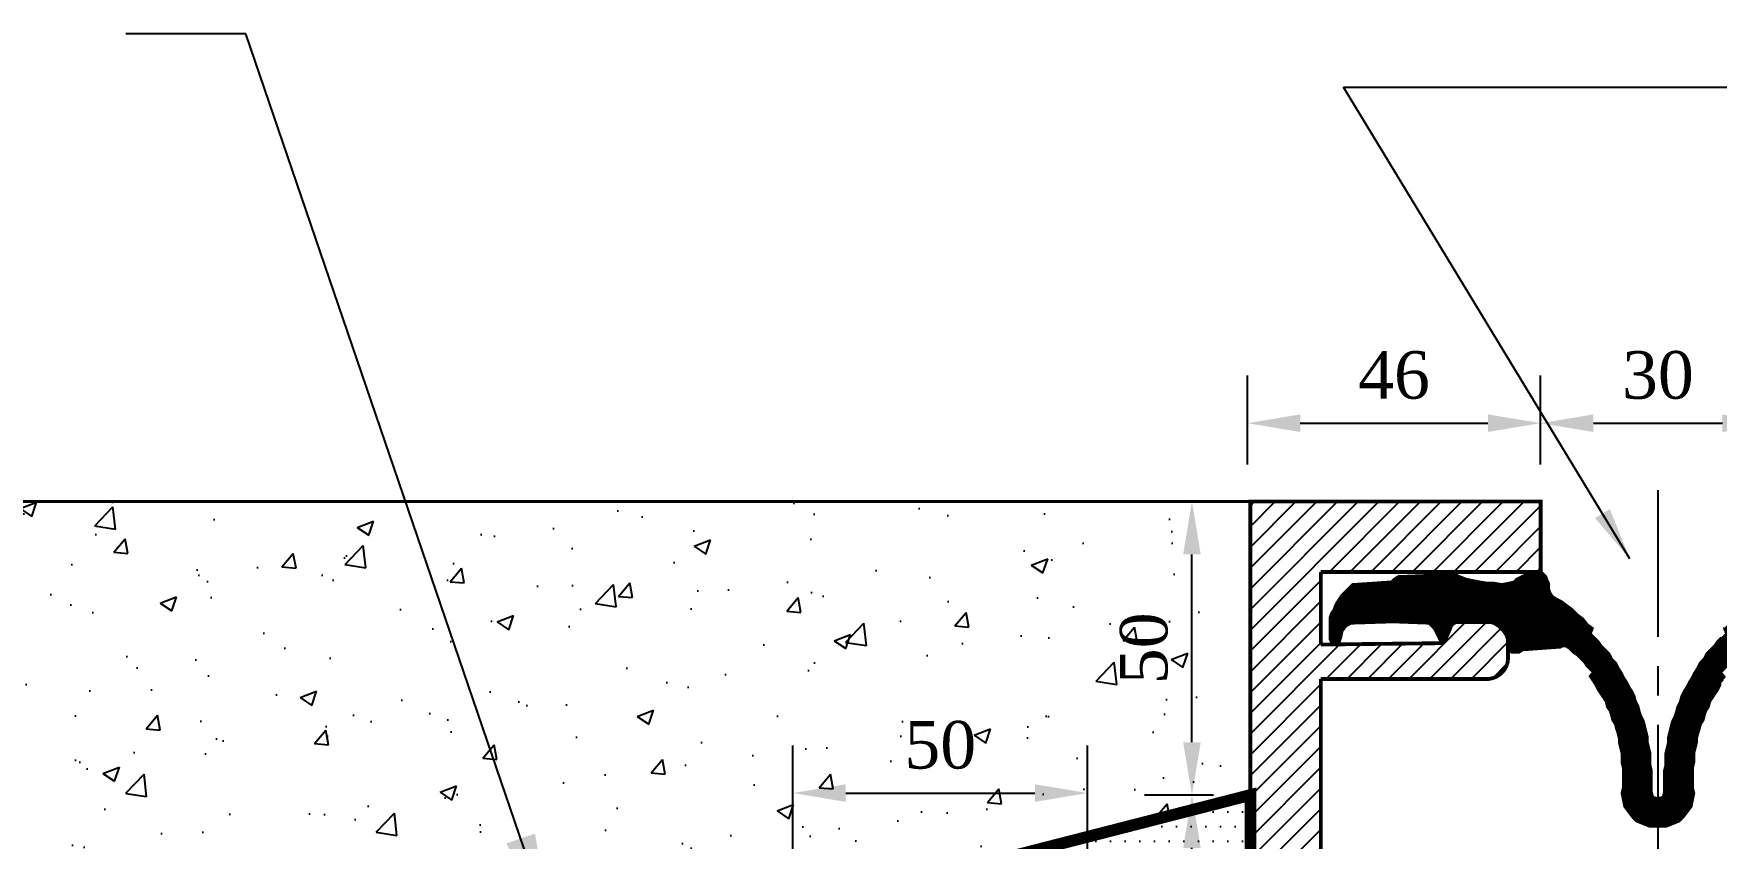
# Model space of a CAD drawing. Extents: x 25837 to 33401, y -1784 to 3293.
# Drawn here: x 28153.4 to 28440.3, y 1808.9 to 1946 of the extents above; entities that cross this region are included whole.
import ezdxf

# ---------------------------------------------------------------- set-up
doc = ezdxf.new("R2010")
doc.units = 0
doc.header["$LTSCALE"] = 200
doc.header["$MEASUREMENT"] = 0
doc.linetypes.add('CENTER', pattern=[2, 1.25, -0.25, 0.25, -0.25])
doc.layers.get('Defpoints').update_dxf_attribs({"linetype": 'CONTINUOUS'})
doc.layers.add('hatch', color=250, linetype='CONTINUOUS')
doc.layers.add('Line', color=6, linetype='CONTINUOUS', lineweight=25)
doc.styles.add('dimen_text', font='simplex.shx')
doc.styles.get("Standard").update_dxf_attribs({"font": 'times.ttf'})
doc.dimstyles.new('dim_5', dxfattribs={"dimscale": 45, "dimtxt": 0.18, "dimasz": 0.2, "dimexe": 0.18, "dimexo": 0.14, "dimgap": 0.09, "dimtad": 1, "dimdec": 0, "dimzin": 0, "dimdsep": 46, "dimtxsty": 'dimen_text', "dimcen": 0.09, "dimclrd": 256, "dimclre": 256, "dimclrt": 7, "dimadec": 0, "dimazin": 0, "dimtfac": 1, "dimtdec": 0, "dimtofl": 0, "dimtmove": 0, "dimatfit": 3, "dimfxl": 1, "dimtolj": 1, "dimtzin": 0, "dimarcsym": 0})

# ---------------------------------------------------------------- blocks, each defined once
blk = doc.blocks.new('*D1')
at = {"layer": 'Defpoints', "color": 0, "transparency": 16777216}
for p in [(28410.35325795442, 1879.622270220348), (28360.35325795442, 1866.265543553147), (28410.35325795442, 1866.265543553147)]:
    blk.add_point(p, dxfattribs=at)
at = {"layer": 'hatch', "lineweight": -2, "transparency": 16777216}
for p, q in [((28360.35325795442, 1872.565543553147), (28360.35325795442, 1887.722270220348)), ((28410.35325795442, 1872.565543553147), (28410.35325795442, 1887.722270220348)), ((28369.35325795442, 1879.622270220348), (28401.35325795442, 1879.622270220348))]:
    blk.add_line(p, q, dxfattribs=at)
at = {"layer": 'hatch', "transparency": 16777216}
for points in [[(28369.35325795442, 1881.122270220348), (28369.35325795442, 1878.122270220348), (28360.35325795442, 1879.622270220348)], [(28401.35325795442, 1881.122270220348), (28401.35325795442, 1878.122270220348), (28410.35325795442, 1879.622270220348)]]:
    blk.add_solid(points, dxfattribs=at)
at = {"layer": 'hatch', "color": 7, "transparency": 16777216, "insert": (28385.35325795442, 1887.792349528207), "char_height": 8.1, "attachment_point": 5}
blk.add_mtext('\\A1;46', dxfattribs=at)
blk = doc.blocks.new('*D3')
at = {"layer": 'Defpoints', "color": 0, "transparency": 16777216}
for p in [(28450.35325795442, 1879.612614554251), (28410.35325795442, 1866.265543553147), (28450.35325795442, 1866.265543553147)]:
    blk.add_point(p, dxfattribs=at)
at = {"layer": 'hatch', "lineweight": -2, "transparency": 16777216}
for p, q in [((28410.35325795442, 1872.565543553147), (28410.35325795442, 1887.712614554251)), ((28450.35325795442, 1872.565543553147), (28450.35325795442, 1887.712614554251)), ((28419.35325795442, 1879.612614554251), (28441.35325795442, 1879.612614554251))]:
    blk.add_line(p, q, dxfattribs=at)
at = {"layer": 'hatch', "transparency": 16777216}
for points in [[(28419.35325795442, 1881.112614554251), (28419.35325795442, 1878.112614554251), (28410.35325795442, 1879.612614554251)], [(28441.35325795442, 1881.112614554251), (28441.35325795442, 1878.112614554251), (28450.35325795442, 1879.612614554251)]]:
    blk.add_solid(points, dxfattribs=at)
at = {"layer": 'hatch', "color": 7, "transparency": 16777216, "insert": (28430.35325795442, 1887.78269386211), "char_height": 8.1, "attachment_point": 5}
blk.add_mtext('\\A1;30', dxfattribs=at)
blk = doc.blocks.new('*D52')
at = {"layer": 'Defpoints', "color": 0, "transparency": 16777216}
for p in [(28350.89192756842, 1866.265543553148), (28368.5462937778, 1866.265543553148), (28360.85325795444, 1816.265543553148)]:
    blk.add_point(p, dxfattribs=at)
at = {"layer": 'hatch', "lineweight": -2, "transparency": 16777216}
for p, q in [((28362.2462937778, 1866.265543553148), (28342.79192756842, 1866.265543553148)), ((28350.89192756842, 1825.265543553148), (28350.89192756842, 1857.265543553148)), ((28354.55325795445, 1816.265543553148), (28342.79192756842, 1816.265543553148))]:
    blk.add_line(p, q, dxfattribs=at)
at = {"layer": 'hatch', "transparency": 16777216}
for points in [[(28349.39192756842, 1857.265543553148), (28352.39192756842, 1857.265543553148), (28350.89192756842, 1866.265543553148)], [(28349.39192756842, 1825.265543553148), (28352.39192756842, 1825.265543553148), (28350.89192756842, 1816.265543553148)]]:
    blk.add_solid(points, dxfattribs=at)
at = {"layer": 'hatch', "color": 7, "transparency": 16777216, "insert": (28342.72184826055, 1841.265543553139), "char_height": 8.1, "attachment_point": 5, "rotation": 90}
blk.add_mtext('\\A1;50', dxfattribs=at)
blk = doc.blocks.new('*D56')
at = {"layer": 'Defpoints', "color": 0, "transparency": 16777216}
for p in [(28350.89192756842, 1816.265543553148), (28360.85325795444, 1816.265543553148), (28360.85325795444, 1766.265543553148)]:
    blk.add_point(p, dxfattribs=at)
at = {"layer": 'hatch', "lineweight": -2, "transparency": 16777216}
for p, q in [((28354.55325795445, 1816.265543553148), (28342.79192756842, 1816.265543553148)), ((28350.89192756842, 1775.265543553148), (28350.89192756842, 1807.265543553148)), ((28354.55325795445, 1766.265543553148), (28342.79192756842, 1766.265543553148))]:
    blk.add_line(p, q, dxfattribs=at)
at = {"layer": 'hatch', "transparency": 16777216}
for points in [[(28349.39192756842, 1807.265543553148), (28352.39192756842, 1807.265543553148), (28350.89192756842, 1816.265543553148)], [(28349.39192756842, 1775.265543553148), (28352.39192756842, 1775.265543553148), (28350.89192756842, 1766.265543553148)]]:
    blk.add_solid(points, dxfattribs=at)
at = {"layer": 'hatch', "color": 7, "transparency": 16777216, "insert": (28342.72184826055, 1791.265543553139), "char_height": 8.1, "attachment_point": 5, "rotation": 90}
blk.add_mtext('\\A1;50', dxfattribs=at)
blk = doc.blocks.new('*D86')
at = {"layer": 'Defpoints', "color": 0, "transparency": 16777216}
for p in [(28333.09692075873, 1816.59743117843), (28282.85325795443, 1796.265543553147), (28333.09692075873, 1794.472948256001)]:
    blk.add_point(p, dxfattribs=at)
at = {"layer": 'hatch', "lineweight": -2, "transparency": 16777216}
for p, q in [((28282.85325795443, 1802.565543553147), (28282.85325795443, 1824.69743117843)), ((28333.09692075873, 1800.772948256001), (28333.09692075873, 1824.69743117843)), ((28291.85325795443, 1816.59743117843), (28324.09692075873, 1816.59743117843))]:
    blk.add_line(p, q, dxfattribs=at)
at = {"layer": 'hatch', "transparency": 16777216}
for points in [[(28291.85325795443, 1818.09743117843), (28291.85325795443, 1815.09743117843), (28282.85325795443, 1816.59743117843)], [(28324.09692075873, 1818.09743117843), (28324.09692075873, 1815.09743117843), (28333.09692075873, 1816.59743117843)]]:
    blk.add_solid(points, dxfattribs=at)
at = {"layer": 'hatch', "color": 7, "transparency": 16777216, "insert": (28307.97508935658, 1824.767510486289), "char_height": 8.1, "attachment_point": 5}
blk.add_mtext('\\A1;50', dxfattribs=at)

msp = doc.modelspace()

# ---------------------------------------------------------------- hatches: boundary and pattern name
at = {"layer": 'hatch'}
h = msp.add_hatch(dxfattribs=at)
h.set_pattern_fill('ANSI31', color=256, scale=20)
h.set_pattern_definition([(45, (0, 0), (-1.767766952966369, 1.767766952966369), [])])
h.paths.add_polyline_path([(28360.85325795443, 1866.265543553147), (28410.35325795443, 1866.265543553147), (28410.35325795443, 1854.378689978145), (28409.65064285443, 1854.378689978145), (28409.19805715443, 1854.378689978145), (28408.51917860442, 1854.378689978145), (28393.94881227126, 1854.332467005866), (28393.81014335443, 1854.378689978145), (28393.47070407943, 1854.265543553147), (28372.85325795443, 1854.265543553147), (28372.85325795443, 1841.90717795421), (28393.4788187466, 1842.136108534368), (28393.46746460442, 1842.158876078145, 0.1284682797146467), (28394.00273732111, 1842.426512436496), (28393.93342918935, 1842.391858370614), (28394.0137024989, 1842.572473317108), (28394.14634315442, 1842.837754628146), (28394.62226416202, 1843.941737059125), (28394.82433188141, 1844.396389427745), (28395.05062473141, 1845.075267977745), (28395.50321043141, 1845.527853677738), (28395.95579613141, 1845.754146527745), (28401.83941023141, 1845.754146527745), (28402.5182887814, 1845.527853677738), (28403.19716733141, 1845.075267977745), (28403.64975303141, 1844.622682277741), (28404.1023387314, 1844.170096577738), (28404.5549244314, 1843.491218027738), (28404.7812172814, 1842.812339477738), (28404.7812172814, 1841.907168077741), (28404.7812172814, 1841.680875227745), (28404.7812172814, 1839.191653877742, -0.3757351161061495), (28401.05041962439, 1836.023553977738), (28372.85325795443, 1836.023553977738), (28372.85325795443, 1766.265543553147), (28360.85325795443, 1766.265543553147), (28360.85325795443, 1801.265543553147), (28360.85325795443, 1854.265543553147)])
at = {"layer": 'Line'}
h = msp.add_hatch(dxfattribs=at)
h.set_pattern_fill('AR-CONC', color=256, scale=4)
h.set_pattern_definition([(49.99999999999999, (0, 0), (28.69040730403014, -2.510085399303804), [3, -33]), (355, (0, 0), (-5.55005334452, 30.08768534800047), [2.4, -26.4]), (100.45144446, (2.39086724, -0.20917376), (23.14035386908448, 27.57759963874518), [2.549607679999999, -28.04568447999999]), (46.18420000000002, (0, 8), (42.68965322686289, -6.620771231723062), [4.499999999999999, -49.49999999999999]), (96.63563549, (3.5574698, 7.44826772), (37.38647782696913, 38.96474403098202), [3.82441368, -42.06855039999999]), (351.1841639899999, (0, 8), (37.38647780219092, 38.96474401079961), [3.6, -39.60000004]), (21, (4, 6), (23.87628208473847, -16.10475562661355), [3, -33]), (326.0000000000001, (4, 6), (9.732613276863269, 29.00600180187412), [2.4, -26.4]), (71.45144474, (5.98969016, 4.65793704), (33.60889506919884, 12.90124611225415), [2.5496076, -28.04568448]), (37.50000000000001, (0, 0), (0.4863942126916267, 13.31575415325246), [0, -26.08, 0, -26.8, 0, -26.5]), (7.499999999999999, (0, 0), (10.52278149768594, 15.77646847529441), [0, -15.28, 0, -25.48, 0, -10.1]), (327.5, (-8.92, 0), (21.35289744689636, -0.9021948693751902), [0, -10, 0, -31.2, 0, -41.4]), (317.5, (-12.92, 0), (23.32744677369545, 4.004199293292709), [0, -13, 0, -20.72, 0, -29.4])])
edge = h.paths.add_edge_path()
edge.add_line((28234.56454403749, 1794.472948256002), (28280.85325795443, 1794.472948256002))
edge.add_line((28280.85325795443, 1794.472948256002), (28280.85325795443, 1796.265543553147))
edge.add_line((28280.85325795443, 1796.265543553147), (28360.85325795443, 1816.265543553147))
edge.add_line((28360.85325795443, 1816.265543553147), (28360.85325795443, 1854.265543553147))
edge.add_line((28360.85325795443, 1854.265543553147), (28360.85325795443, 1866.265543553147))
edge.add_line((28360.85325795443, 1866.265543553147), (27935.35325795443, 1866.265543553147))
edge.add_line((27935.35325795443, 1866.265543553147), (27935.35325795443, 1759.483274663149))
edge.add_line((27935.35325795443, 1759.483274663149), (28134.83271314047, 1759.454952547929))
edge.add_arc((28136.53725387119, 1795.363787798107), 35.94926853396517, 267.2822918175434, 299.3376865413324)
edge.add_line((28154.15081199889, 1764.025113955561), (28200.05228601228, 1786.482778050358))
edge.add_arc((28234.56454403748, 1715.942782964473), 78.53016529152795, 89.99999999999739, 116.0705623958082, ccw=False)
edge = h.paths.add_edge_path()
edge.add_line((28217.09692075873, 1688.472948256001), (28217.09692075873, 1764.472948256001))
edge.add_arc((28247.09692075873, 1764.472948256003), 30, 155.9926953582509, 180.0000000000026, ccw=False)
edge.add_arc((28234.56454403749, 1715.94278296447), 62.53016529153164, 103.7593324939784, 116.0705623958095)
edge.add_line((28207.08392953873, 1772.110722201701), (28161.55468489616, 1749.835174310268))
edge.add_arc((28136.53725387119, 1795.363787798107), 51.94926853396525, 267.2822918175465, 298.7882705782783, ccw=False)
edge.add_line((28134.07407039741, 1743.472948255963), (27935.35325795443, 1743.488997504063))
edge.add_line((27935.35325795443, 1743.488997504063), (27935.35325795443, 1658.472948256002))
edge.add_line((27935.35325795443, 1658.472948256002), (28247.09692075873, 1658.472948256001))
edge.add_arc((28247.09692075873, 1688.472948256001), 30, 180, 270, ccw=False)
h.paths.add_polyline_path([(27976.13147329915, 1702.674047525662), (27976.13147329915, 1721.22355821533), (28065.34527671066, 1721.22355821533), (28065.34527671066, 1702.674047525662)], flags=16)
h.paths.add_polyline_path([(28065.34975845793, 1600.550111411697), (27976.13595504642, 1600.550111411697), (27976.13595504642, 1619.099622101366), (28065.34975845793, 1619.099622101366)])
edge = h.paths.add_edge_path()
edge.add_line((28317.09692075873, 1716.265543553147), (28315.85325795443, 1716.265543553147))
edge.add_line((28315.85325795443, 1716.265543553147), (28280.85325795443, 1756.265543553147))
edge.add_line((28280.85325795443, 1756.265543553147), (28280.85325795443, 1778.472948256001))
edge.add_line((28280.85325795443, 1778.472948256001), (28247.09692075873, 1778.472948256001))
edge.add_arc((28247.09692075873, 1764.472948256001), 14, 90, 180)
edge.add_line((28233.09692075873, 1764.472948256001), (28233.09692075873, 1688.472948256001))
edge.add_arc((28247.09692075873, 1688.472948256001), 14, 180, 270)
edge.add_line((28247.09692075873, 1674.472948256001), (28303.09692075873, 1674.472948256001))
edge.add_arc((28303.09692075873, 1688.472948256001), 14, 270, 360)
edge.add_line((28317.09692075873, 1688.472948256001), (28317.09692075873, 1716.265543553147))
h.paths.add_polyline_path([(27978.22991344348, 1704.398703258661), (28060.27418356627, 1704.398703258661), (28060.27418356627, 1721.090449506956), (27978.22991344348, 1721.090449506956)], flags=0)
h.paths.add_polyline_path([(27977.67082083877, 1602.274767144697), (28063.48882902431, 1602.274767144697), (28063.48882902431, 1618.966513392992), (27977.67082083877, 1618.966513392992)], flags=16)
h.paths.add_polyline_path([(28398.803536328, 1742.097857724999), (28414.42496489943, 1742.097857724999), (28414.42496489943, 1754.247857724999), (28398.803536328, 1754.247857724999)])
edge = h.paths.add_edge_path()
edge.add_line((28410.34708764503, 1604.2655421934), (28410.35325795442, 1716.265543553147))
edge.add_line((28410.35325795442, 1716.265543553147), (28372.85325795443, 1766.265543553147))
edge.add_line((28372.85325795443, 1766.265543553147), (28360.85325795443, 1716.265543553147))
edge.add_line((28360.85325795443, 1716.265543553147), (28333.09692075873, 1716.265543553147))
edge.add_line((28333.09692075873, 1716.265543553147), (28333.09692075873, 1688.472948256001))
edge.add_line((28333.09692075873, 1688.472948256001), (28333.09692075872, 1664.472948256002))
edge.add_arc((28311.09692075872, 1664.472948256002), 22, 270, 359.9999999999994, ccw=False)
edge.add_line((28311.09692075872, 1642.472948256002), (27935.35325795443, 1642.472948256002))
edge.add_line((27935.35325795443, 1642.472948256002), (27935.34708764504, 1604.160867296891))
edge.add_line((27935.34708764504, 1604.160867296891), (28410.34708764503, 1604.2655421934))
h = msp.add_hatch(dxfattribs=at)
h.set_pattern_fill('ANSI31', color=256)
h.set_pattern_definition([(45, (0, 0), (-0.08838834764831843, 0.08838834764831845), [])])
h.paths.add_polyline_path([(28413.04503560442, 1849.626540128146), (28412.36615705442, 1850.079125828149), (28411.91357135443, 1850.758004378149), (28411.68727850443, 1851.436882928149), (28411.68727850443, 1852.342054328145), (28411.46098565443, 1852.794640028149), (28411.23469280443, 1853.473518578149), (28410.78210710442, 1853.926104278152), (28410.44266782942, 1854.265543553147), (28408.40603217942, 1854.265543553147), (28408.06659290442, 1853.926104278152), (28407.16142150444, 1853.473518578149), (28406.25625010442, 1853.020932878145), (28405.87556011272, 1852.568347178152), (28404.89849300441, 1852.342054328145), (28403.76702875443, 1852.115761478149), (28402.40927165442, 1852.342054328145), (28401.27780740442, 1852.342054328145), (28399.92005030443, 1852.568347178152), (28398.78858605443, 1852.794640028149), (28397.65712180443, 1853.020932878145), (28396.52565755442, 1853.473518578149), (28395.39419330442, 1853.926104278152), (28394.48902190442, 1854.152397128149), (28394.14958262942, 1854.265543553147), (28393.47070407943, 1854.265543553147), (28393.13126480443, 1854.152397128149), (28392.45238625442, 1853.926104278152), (28391.77350770442, 1853.699811428145), (28386.09462915443, 1853.473518578149), (28385.41575060442, 1853.020932878145), (28384.96316490443, 1852.568347178152), (28378.28428635442, 1852.115761478149), (28377.83170065442, 1851.663175778145), (28377.37911495442, 1851.210590078152), (28376.92652925442, 1850.758004378149), (28376.47394355443, 1850.305418678146), (28376.02135785443, 1849.626540128146), (28375.56877215442, 1848.947661578145), (28375.34247930442, 1848.495075878152), (28375.11618645442, 1847.816197328152), (28374.66360075442, 1847.137318778152), (28374.43730790443, 1846.458440228152), (28374.43730790443, 1845.779561678152), (28374.43730790443, 1842.837754628146), (28374.66360075442, 1842.385168928152), (28375.34247930442, 1842.158876078146), (28376.02135785443, 1842.385168928152), (28376.24765070442, 1843.064047478152), (28376.47394355443, 1844.195511728145), (28377.15282210443, 1845.100683128152), (28378.05799350443, 1845.553268828146), (28385.18945775443, 1845.779561678152), (28391.32092200442, 1845.553268828146), (28392.22609340443, 1844.648097428149), (28393.46746460442, 1842.158876078146), (28393.92005030443, 1842.385168928152), (28394.0137024989, 1842.572473317108), (28394.62226416206, 1843.941737059215), (28394.93747830641, 1844.735828702745), (28395.05062473141, 1845.075267977745), (28395.50321043141, 1845.527853677738), (28395.95579613141, 1845.754146527745), (28401.83941023141, 1845.754146527745), (28402.5182887814, 1845.527853677738), (28403.13229694904, 1845.118514899324), (28403.19716733141, 1845.075267977745), (28404.1023387314, 1844.170096577738), (28404.5549244314, 1843.491218027738), (28404.7812172814, 1842.812339477738), (28404.78210710442, 1841.706290378152), (28405.00839995442, 1841.027411828152), (28405.46098565443, 1840.574826128149), (28405.91357135443, 1840.574826128149), (28406.59244990443, 1840.574826128149), (28407.27132845443, 1841.027411828152), (28407.49762130442, 1841.027411828152), (28413.72391415443, 1841.479997528146), (28414.17649985442, 1841.706290378152), (28414.62908555442, 1841.706290378152), (28415.30796410442, 1841.253704678149), (28415.98684265443, 1840.574826128149), (28416.66572120443, 1840.122240428146), (28417.11830690442, 1839.669654728152), (28417.79718545442, 1838.990776178152), (28418.24977115442, 1838.311897628152), (28418.92864970443, 1837.633019078152), (28419.38123540442, 1837.180433378149), (28418.81232260442, 1836.501554828149), (28419.26490830443, 1835.822676278149), (28419.71749400443, 1835.143797728149), (28420.17007970443, 1834.238626328153), (28420.62266540443, 1833.559747778153), (28421.07525110444, 1832.880869228153), (28421.52783680443, 1832.201990678152), (28421.75412965443, 1831.296819278145), (28422.20671535443, 1830.617940728145), (28422.43300820443, 1829.939062178145), (28422.65930105443, 1829.033890778149), (28423.11188675444, 1828.355012228149), (28423.33817960443, 1827.449840828152), (28423.56447245443, 1826.770962278152), (28423.79076530443, 1825.865790878146), (28423.79076530443, 1825.186912328146), (28424.01705815443, 1824.281740928149), (28424.24335100442, 1823.376569528152), (28424.24335100442, 1822.697690978152), (28424.24335100442, 1821.792519578146), (28424.46964385443, 1820.887348178149), (28424.46964385443, 1820.208469628149), (28424.46964385443, 1819.303298228152), (28424.46964385443, 1818.398126828146), (28424.46964385443, 1817.492955428149), (28424.24335100442, 1816.587784028153), (28424.46964385443, 1815.456319778149), (28424.69593670443, 1814.324855528146), (28425.37481525443, 1813.419684128149), (28426.05369380442, 1812.514512728152), (28426.73257235443, 1811.835634178153), (28427.86403660443, 1811.383048478149), (28428.99550085442, 1810.930462778146), (28430.12696510443, 1810.930462778146), (28430.35325795443, 1810.930462778146), (28430.35325795443, 1815.682612628146), (28430.12696510443, 1815.682612628146), (28429.44808655443, 1815.908905478153), (28429.22179370443, 1816.814076878149), (28429.22179370443, 1817.719248278146), (28429.22179370443, 1818.624419678152), (28429.22179370443, 1819.529591078149), (28429.22179370443, 1820.434762478146), (28428.99550085442, 1821.339933878152), (28428.99550085442, 1822.471398128146), (28428.99550085442, 1823.376569528152), (28428.76920800443, 1824.281740928149), (28428.54291515443, 1825.186912328146), (28428.54291515443, 1826.092083728152), (28428.31662230443, 1826.997255128149), (28428.09032945443, 1827.902426528145), (28427.86403660443, 1828.807597928152), (28427.41145090443, 1829.712769328149), (28427.18515805443, 1830.391647878149), (28426.95886520442, 1831.296819278145), (28426.50627950443, 1832.201990678152), (28426.27998665443, 1833.107162078149), (28425.82740095444, 1834.012333478146), (28425.37481525443, 1834.691212028146), (28424.92222955442, 1835.596383428152), (28424.46964385443, 1836.275261978153), (28424.01705815443, 1837.180433378149), (28423.56447245443, 1837.859311928149), (28423.11188675444, 1838.764483328146), (28422.43300820443, 1839.443361878146), (28421.98042250442, 1840.348533278152), (28421.30154395443, 1841.027411828152), (28420.62266540443, 1841.706290378152), (28420.17007970443, 1842.385168928152), (28419.49120115443, 1843.064047478152), (28418.81232260442, 1843.742926028152), (28419.15494255442, 1844.648097428149), (28418.24977115442, 1845.326975978149), (28417.57089260442, 1846.232147378146), (28416.66572120443, 1846.911025928146), (28415.76054980441, 1847.816197328152), (28414.85537840443, 1848.495075878152), (28413.95020700443, 1849.173954428152)])
h.paths.add_polyline_path([(28485.36403660443, 1848.495075878152), (28485.13774375443, 1848.947661578145), (28484.68515805442, 1849.626540128146), (28484.23257235442, 1850.305418678146), (28483.77998665443, 1850.758004378149), (28477.32740095443, 1851.210590078152), (28476.87481525443, 1851.663175778145), (28476.42222955444, 1852.115761478149), (28475.74335100442, 1852.568347178152), (28475.29076530443, 1853.020932878145), (28474.61188675442, 1853.473518578149), (28468.93300820443, 1853.699811428145), (28468.25412965443, 1853.926104278152), (28467.57525110442, 1854.152397128149), (28467.23581182943, 1854.265543553147), (28466.55693327943, 1854.265543553147), (28466.21749400443, 1854.152397128149), (28465.31232260443, 1853.926104278152), (28464.18085835443, 1853.473518578149), (28463.04939410443, 1853.020932878145), (28461.91792985443, 1852.794640028149), (28460.78646560443, 1852.568347178152), (28459.42870850443, 1852.342054328145), (28458.29724425443, 1852.342054328145), (28456.93948715442, 1852.115761478149), (28455.80802290444, 1852.342054328145), (28454.83095579614, 1852.568347178152), (28454.45026580443, 1853.020932878145), (28453.54509440442, 1853.473518578149), (28452.63992300444, 1853.926104278152), (28452.30048372943, 1854.265543553147), (28450.26384807943, 1854.265543553147), (28449.92440880443, 1853.926104278152), (28449.47182310442, 1853.473518578149), (28449.24553025443, 1852.794640028149), (28449.01923740443, 1852.342054328145), (28449.01923740443, 1851.436882928149), (28448.79294455442, 1850.758004378149), (28448.34035885443, 1850.079125828149), (28447.66148030443, 1849.626540128146), (28446.75630890442, 1849.173954428152), (28445.85113750442, 1848.495075878152), (28444.94596610444, 1847.816197328152), (28444.04079470442, 1846.911025928146), (28443.13562330443, 1846.232147378146), (28442.45674475443, 1845.326975978149), (28441.55157335443, 1844.648097428149), (28441.89419330443, 1843.742926028152), (28441.21531475442, 1843.064047478152), (28440.53643620442, 1842.385168928152), (28440.08385050442, 1841.706290378152), (28439.40497195443, 1841.027411828152), (28438.72609340443, 1840.348533278152), (28438.27350770442, 1839.443361878146), (28437.59462915442, 1838.764483328146), (28437.14204345442, 1837.859311928149), (28436.68945775443, 1837.180433378149), (28436.23687205442, 1836.275261978153), (28435.78428635443, 1835.596383428152), (28435.33170065442, 1834.691212028146), (28434.87911495442, 1834.012333478146), (28434.42652925442, 1833.107162078149), (28434.20023640442, 1832.201990678152), (28433.74765070443, 1831.296819278145), (28433.52135785442, 1830.391647878149), (28433.29506500442, 1829.712769328149), (28432.84247930442, 1828.807597928152), (28432.61618645443, 1827.902426528145), (28432.38989360442, 1826.997255128149), (28432.16360075442, 1826.092083728152), (28432.16360075442, 1825.186912328146), (28431.93730790442, 1824.281740928149), (28431.71101505443, 1823.376569528152), (28431.71101505443, 1822.471398128146), (28431.71101505443, 1821.339933878152), (28431.48472220442, 1820.434762478146), (28431.48472220442, 1819.529591078149), (28431.48472220442, 1818.624419678152), (28431.48472220442, 1817.719248278146), (28431.48472220442, 1816.814076878149), (28431.25842935442, 1815.908905478153), (28430.57955080442, 1815.682612628146), (28430.35325795443, 1815.682612628146), (28430.35325795443, 1810.930462778146), (28430.57955080442, 1810.930462778146), (28431.71101505443, 1810.930462778146), (28432.84247930442, 1811.383048478149), (28433.97394355442, 1811.835634178153), (28434.65282210443, 1812.514512728152), (28435.33170065442, 1813.419684128149), (28436.01057920442, 1814.324855528146), (28436.23687205442, 1815.456319778149), (28436.46316490443, 1816.587784028153), (28436.23687205442, 1817.492955428149), (28436.23687205442, 1818.398126828146), (28436.23687205442, 1819.303298228152), (28436.23687205442, 1820.208469628149), (28436.23687205442, 1820.887348178149), (28436.46316490443, 1821.792519578146), (28436.46316490443, 1822.697690978152), (28436.46316490443, 1823.376569528152), (28436.68945775443, 1824.281740928149), (28436.91575060442, 1825.186912328146), (28436.91575060442, 1825.865790878146), (28437.14204345442, 1826.770962278152), (28437.36833630442, 1827.449840828152), (28437.59462915442, 1828.355012228149), (28438.04721485442, 1829.033890778149), (28438.27350770442, 1829.939062178145), (28438.49980055443, 1830.617940728145), (28438.95238625442, 1831.296819278145), (28439.17867910442, 1832.201990678152), (28439.63126480441, 1832.880869228153), (28440.08385050442, 1833.559747778153), (28440.53643620442, 1834.238626328153), (28440.98902190442, 1835.143797728149), (28441.44160760443, 1835.822676278149), (28441.89419330443, 1836.501554828149), (28441.32528050443, 1837.180433378149), (28441.77786620442, 1837.633019078152), (28442.45674475443, 1838.311897628152), (28442.90933045444, 1838.990776178152), (28443.58820900443, 1839.669654728152), (28444.04079470442, 1840.122240428146), (28444.71967325443, 1840.574826128149), (28445.39855180443, 1841.253704678149), (28446.07743035443, 1841.706290378152), (28446.53001605444, 1841.706290378152), (28446.98260175443, 1841.479997528146), (28447.20889460443, 1841.027411828152), (28447.43518745442, 1841.027411828152), (28454.11406600443, 1840.574826128149), (28454.79294455442, 1840.574826128149), (28455.24553025443, 1840.574826128149), (28455.69811595443, 1841.027411828152), (28455.92440880443, 1841.706290378152), (28455.92529862745, 1842.812339477738), (28456.15159147745, 1843.491218027738), (28456.60417717745, 1844.170096577738), (28457.50934857744, 1845.075267977744), (28458.18822712745, 1845.527853677738), (28458.86710567744, 1845.754146527745), (28464.75071977744, 1845.754146527745), (28465.20330547745, 1845.527853677738), (28465.65589117744, 1845.075267977745), (28465.76903760244, 1844.735828702745), (28466.08425174679, 1843.941737059215), (28466.69281340995, 1842.572473317108), (28466.78646560443, 1842.385168928152), (28467.23905130443, 1842.158876078146), (28468.48042250442, 1844.648097428149), (28469.38559390443, 1845.553268828146), (28475.51705815442, 1845.779561678152), (28476.64852240443, 1845.553268828146), (28477.55369380442, 1845.100683128152), (28484.23257235442, 1844.195511728145), (28484.45886520443, 1843.064047478152), (28484.68515805442, 1842.385168928152), (28485.36403660443, 1842.158876078146), (28486.04291515443, 1842.385168928152), (28486.26920800442, 1842.837754628146), (28486.26920800442, 1845.779561678152), (28486.26920800442, 1846.458440228152), (28486.04291515443, 1847.137318778152), (28485.59032945443, 1847.816197328152)])
h = msp.add_hatch(dxfattribs=at)
h.set_pattern_fill('DOTS', color=8, scale=40)
h.set_pattern_definition([(0, (346.9932806056167, 368.4102253893348), (1.25, 2.5), [0, -2.5])])
h.paths.add_polyline_path([(28360.85325795443, 1816.265543553147), (28283.85325795443, 1795.265543553147), (28283.85325795443, 1755.265543553147), (28315.85325795443, 1716.265543553147), (28360.85325795443, 1716.265543553147)])

# ---------------------------------------------------------------- linework, layer by layer
at = {"layer": 'hatch', "color": 2, "linetype": 'CENTER', "ltscale": 0.1}
msp.add_line((28430.35325795443, 1868.208875616423), (28430.35325795442, 1596.506457921685), dxfattribs=at)
at = {"layer": 'hatch', "color": 1}
msp.add_line((28372.85325795443, 1854.265543553147), (28372.85325795443, 1841.907181163374), dxfattribs=at)
at = {"layer": 'hatch', "color": 12, "const_width": 0.5}
msp.add_lwpolyline([(27898.03718925231, 1866.265543553147), (28362.85325795442, 1866.265543553147)], dxfattribs=at)
at = {"layer": 'hatch', "color": 1, "const_width": 0.65}
for points in [[(28372.85325795443, 1854.265543553147), (28410.35325795443, 1854.265543553147), (28410.35325795443, 1866.265543553147), (28360.85325795443, 1866.265543553147), (28360.85325795443, 1854.265543553147), (28360.85325795443, 1854.265543553147)], [(28360.85325795443, 1766.265543553147), (28360.85325795443, 1854.265543553147)], [(28372.85325795443, 1854.265543553147), (28372.85325795443, 1841.907181163374)], [(28372.85325795443, 1836.023553977738), (28372.85325795443, 1766.265543553147)]]:
    msp.add_lwpolyline(points, dxfattribs=at)
at = {"layer": 'hatch', "color": 5, "const_width": 0.5}
for points in [[(28430.35325795443, 1815.682612628146), (28430.12696510443, 1815.682612628146), (28429.44808655443, 1815.908905478153), (28429.22179370443, 1816.814076878149), (28429.22179370443, 1817.719248278146), (28429.22179370443, 1818.624419678152), (28429.22179370443, 1819.529591078149), (28429.22179370443, 1820.434762478146), (28428.99550085442, 1821.339933878152), (28428.99550085442, 1822.471398128146), (28428.99550085442, 1823.376569528152), (28428.76920800443, 1824.281740928149), (28428.54291515443, 1825.186912328146), (28428.54291515443, 1826.092083728152), (28428.31662230443, 1826.997255128149), (28428.09032945443, 1827.902426528145), (28427.86403660443, 1828.807597928152), (28427.41145090443, 1829.712769328149), (28427.18515805443, 1830.391647878149), (28426.95886520442, 1831.296819278145), (28426.50627950443, 1832.201990678152), (28426.27998665443, 1833.107162078149), (28425.82740095444, 1834.012333478146), (28425.37481525443, 1834.691212028146), (28424.92222955442, 1835.596383428152), (28424.46964385443, 1836.275261978153), (28424.01705815443, 1837.180433378149), (28423.56447245443, 1837.859311928149), (28423.11188675444, 1838.764483328146), (28422.43300820443, 1839.443361878146), (28421.98042250442, 1840.348533278152), (28421.30154395443, 1841.027411828152), (28420.62266540443, 1841.706290378152), (28420.17007970443, 1842.385168928152), (28419.49120115443, 1843.064047478152), (28418.81232260442, 1843.742926028152), (28419.15494255442, 1844.648097428149), (28418.24977115442, 1845.326975978149), (28417.57089260442, 1846.232147378146), (28416.66572120443, 1846.911025928146), (28415.76054980441, 1847.816197328152), (28414.85537840443, 1848.495075878152), (28413.95020700443, 1849.173954428152), (28413.04503560442, 1849.626540128146), (28412.36615705442, 1850.079125828149), (28411.91357135443, 1850.758004378149), (28411.68727850443, 1851.436882928149), (28411.68727850443, 1852.342054328145), (28411.46098565443, 1852.794640028149), (28411.23469280443, 1853.473518578149), (28410.78210710442, 1853.926104278152), (28410.32952140442, 1854.378689978145), (28409.65064285443, 1854.378689978145), (28409.19805715443, 1854.378689978145), (28408.51917860442, 1854.378689978145), (28408.06659290442, 1853.926104278152), (28407.16142150444, 1853.473518578149), (28406.25625010442, 1853.020932878145), (28405.87556011272, 1852.568347178152), (28404.89849300441, 1852.342054328145), (28403.76702875443, 1852.115761478149), (28402.40927165442, 1852.342054328145), (28401.27780740442, 1852.342054328145), (28399.92005030443, 1852.568347178152), (28398.78858605443, 1852.794640028149), (28397.65712180443, 1853.020932878145), (28396.52565755442, 1853.473518578149), (28395.39419330442, 1853.926104278152), (28394.48902190442, 1854.152397128149), (28393.81014335443, 1854.378689978145), (28393.13126480443, 1854.152397128149), (28392.45238625442, 1853.926104278152), (28391.77350770442, 1853.699811428145), (28386.09462915443, 1853.473518578149), (28385.41575060442, 1853.020932878145), (28384.96316490443, 1852.568347178152), (28378.28428635442, 1852.115761478149), (28377.83170065442, 1851.663175778145), (28377.37911495442, 1851.210590078152), (28376.92652925442, 1850.758004378149), (28376.47394355443, 1850.305418678146), (28376.02135785443, 1849.626540128146), (28375.56877215442, 1848.947661578145), (28375.34247930442, 1848.495075878152), (28375.11618645442, 1847.816197328152), (28374.66360075442, 1847.137318778152), (28374.43730790443, 1846.458440228152), (28374.43730790443, 1845.779561678152), (28374.43730790443, 1842.837754628146), (28374.66360075442, 1842.385168928152), (28375.34247930442, 1842.158876078146), (28376.02135785443, 1842.385168928152), (28376.24765070442, 1843.064047478152), (28376.47394355443, 1844.195511728145), (28377.15282210443, 1845.100683128152), (28378.05799350443, 1845.553268828146), (28385.18945775443, 1845.779561678152), (28391.32092200442, 1845.553268828146), (28392.22609340443, 1844.648097428149), (28393.46746460442, 1842.158876078146), (28393.92005030443, 1842.385168928152), (28394.14634315442, 1842.837754628146), (28394.62226416207, 1843.94173705925), (28394.93747830641, 1844.735828702745), (28395.05062473141, 1845.075267977745), (28395.50321043141, 1845.527853677738), (28395.95579613141, 1845.754146527745), (28401.83941023141, 1845.754146527745), (28402.5182887814, 1845.527853677738), (28403.13229694904, 1845.118514899324), (28403.19716733141, 1845.075267977745), (28404.1023387314, 1844.170096577738), (28404.5549244314, 1843.491218027738), (28404.7812172814, 1842.812339477738), (28404.78210710442, 1841.706290378152), (28405.00839995442, 1841.027411828152), (28405.46098565443, 1840.574826128149), (28405.91357135443, 1840.574826128149), (28406.59244990443, 1840.574826128149), (28407.27132845443, 1841.027411828152), (28407.49762130442, 1841.027411828152), (28413.72391415443, 1841.479997528146), (28414.17649985442, 1841.706290378152), (28414.62908555442, 1841.706290378152), (28415.30796410442, 1841.253704678149), (28415.98684265443, 1840.574826128149), (28416.66572120443, 1840.122240428146), (28417.11830690442, 1839.669654728152), (28417.79718545442, 1838.990776178152), (28418.24977115442, 1838.311897628152), (28418.92864970443, 1837.633019078152), (28419.38123540442, 1837.180433378149), (28418.81232260442, 1836.501554828149), (28419.26490830443, 1835.822676278149), (28419.71749400443, 1835.143797728149), (28420.17007970443, 1834.238626328153), (28420.62266540443, 1833.559747778153), (28421.07525110444, 1832.880869228153), (28421.52783680443, 1832.201990678152), (28421.75412965443, 1831.296819278145), (28422.20671535443, 1830.617940728145), (28422.43300820443, 1829.939062178145), (28422.65930105443, 1829.033890778149), (28423.11188675444, 1828.355012228149), (28423.33817960443, 1827.449840828152), (28423.56447245443, 1826.770962278152), (28423.79076530443, 1825.865790878146), (28423.79076530443, 1825.186912328146), (28424.01705815443, 1824.281740928149), (28424.24335100442, 1823.376569528152), (28424.24335100442, 1822.697690978152), (28424.24335100442, 1821.792519578146), (28424.46964385443, 1820.887348178149), (28424.46964385443, 1820.208469628149), (28424.46964385443, 1819.303298228152), (28424.46964385443, 1818.398126828146), (28424.46964385443, 1817.492955428149), (28424.24335100442, 1816.587784028153), (28424.46964385443, 1815.456319778149), (28424.69593670443, 1814.324855528146), (28425.37481525443, 1813.419684128149), (28426.05369380442, 1812.514512728152), (28426.73257235443, 1811.835634178153), (28427.86403660443, 1811.383048478149), (28428.99550085442, 1810.930462778146), (28430.12696510443, 1810.930462778146), (28430.35325795443, 1810.930462778146)], [(28430.35325795442, 1815.682612628146), (28430.57955080442, 1815.682612628146), (28431.25842935442, 1815.908905478153), (28431.48472220442, 1816.814076878149), (28431.48472220442, 1817.719248278146), (28431.48472220442, 1818.624419678152), (28431.48472220442, 1819.529591078149), (28431.48472220442, 1820.434762478146), (28431.71101505443, 1821.339933878152), (28431.71101505443, 1822.471398128146), (28431.71101505443, 1823.376569528152), (28431.93730790442, 1824.281740928149), (28432.16360075442, 1825.186912328146), (28432.16360075442, 1826.092083728152), (28432.38989360442, 1826.997255128149), (28432.61618645443, 1827.902426528145), (28432.84247930442, 1828.807597928152), (28433.29506500442, 1829.712769328149), (28433.52135785442, 1830.391647878149), (28433.74765070443, 1831.296819278145), (28434.20023640442, 1832.201990678152), (28434.42652925442, 1833.107162078149), (28434.87911495442, 1834.012333478146), (28435.33170065442, 1834.691212028146), (28435.78428635443, 1835.596383428152), (28436.23687205442, 1836.275261978153), (28436.68945775443, 1837.180433378149), (28437.14204345442, 1837.859311928149), (28437.59462915442, 1838.764483328146), (28438.27350770442, 1839.443361878146), (28438.72609340443, 1840.348533278152), (28439.40497195443, 1841.027411828152), (28440.08385050442, 1841.706290378152), (28440.53643620442, 1842.385168928152), (28441.21531475442, 1843.064047478152)], [(28440.98902190442, 1835.143797728149), (28440.53643620442, 1834.238626328153), (28440.08385050442, 1833.559747778153), (28439.63126480441, 1832.880869228153), (28439.17867910442, 1832.201990678152), (28438.95238625442, 1831.296819278145), (28438.49980055443, 1830.617940728145), (28438.27350770442, 1829.939062178145), (28438.04721485442, 1829.033890778149), (28437.59462915442, 1828.355012228149), (28437.36833630442, 1827.449840828152), (28437.14204345442, 1826.770962278152), (28436.91575060442, 1825.865790878146), (28436.91575060442, 1825.186912328146), (28436.68945775443, 1824.281740928149), (28436.46316490443, 1823.376569528152), (28436.46316490443, 1822.697690978152), (28436.46316490443, 1821.792519578146), (28436.23687205442, 1820.887348178149), (28436.23687205442, 1820.208469628149), (28436.23687205442, 1819.303298228152), (28436.23687205442, 1818.398126828146), (28436.23687205442, 1817.492955428149), (28436.46316490443, 1816.587784028153), (28436.23687205442, 1815.456319778149), (28436.01057920442, 1814.324855528146), (28435.33170065442, 1813.419684128149), (28434.65282210443, 1812.514512728152), (28433.97394355442, 1811.835634178153), (28432.84247930442, 1811.383048478149), (28431.71101505443, 1810.930462778146), (28430.57955080442, 1810.930462778146), (28430.35325795442, 1810.930462778146)]]:
    msp.add_lwpolyline(points, dxfattribs=at)
at = {"layer": 'hatch', "color": 1, "const_width": 0.65}
msp.add_lwpolyline([(28372.8523681314, 1841.907168077741), (28393.2402819314, 1842.133460927738, 0.1547404873286685), (28393.91916048141, 1842.359753777745), (28394.82433188141, 1844.396389427745), (28395.05062473141, 1845.075267977745), (28395.50321043141, 1845.527853677738), (28395.95579613141, 1845.754146527745), (28401.83941023141, 1845.754146527745), (28402.5182887814, 1845.527853677738), (28403.19716733141, 1845.075267977745), (28403.64975303141, 1844.622682277741), (28404.1023387314, 1844.170096577738), (28404.5549244314, 1843.491218027738), (28404.7812172814, 1842.812339477738), (28404.7812172814, 1841.907168077741), (28404.7812172814, 1841.680875227745), (28404.7812172814, 1839.191653877742, -0.3673050907672517), (28401.16053168142, 1836.023553977738), (28372.8523681314, 1836.023553977738)], format="xyb", dxfattribs=at)
at = {"layer": 'hatch', "color": 1, "lineweight": 30, "const_width": 2}
msp.add_lwpolyline([(28315.85325795443, 1716.265543553147), (28360.85325795443, 1716.265543553147), (28360.85325795443, 1816.265543553147), (28282.85325795443, 1796.265543553147), (28282.85325795443, 1756.265543553147)], close=True, dxfattribs=at)

# ---------------------------------------------------------------- dimensions: what is measured, and where the dimension line sits
at = {"layer": 'hatch'}
dim = msp.add_linear_dim(base=(28410.35325795442, 1879.622270220348), p1=(28360.35325795442, 1866.265543553147), p2=(28410.35325795442, 1866.265543553147), text='46', dimstyle='dim_5', override={"dimtxsty": 'Standard', "dimfxl": 30, "dimfxlon": 1}, dxfattribs=at)
dim.commit()
dim.dimension.update_dxf_attribs({"geometry": '*D1', "text_midpoint": (28385.35325795442, 1887.792349528207)})
dim = msp.add_linear_dim(base=(28450.35325795442, 1879.612614554251), p1=(28410.35325795442, 1866.265543553147), p2=(28450.35325795442, 1866.265543553147), text='30', dimstyle='dim_5', override={"dimtxsty": 'Standard', "dimfxl": 30, "dimfxlon": 1}, dxfattribs=at)
dim.commit()
dim.dimension.update_dxf_attribs({"geometry": '*D3', "text_midpoint": (28430.35325795442, 1879.612614554251), "dimtype": 160})
for base, p1, p2, picture, middle in [((28350.89192756842, 1866.265543553148), (28360.85325795443, 1816.265543553147), (28368.54629377778, 1866.265543553147), '*D52', (28342.72184826055, 1841.265543553139)), ((28350.89192756842, 1816.265543553148), (28360.85325795443, 1766.265543553147), (28360.85325795443, 1816.265543553147), '*D56', (28342.72184826055, 1791.265543553139))]:
    dim = msp.add_linear_dim(base=base, p1=p1, p2=p2, angle=90, dimstyle='dim_5', override={"dimtxsty": 'Standard', "dimfxl": 30, "dimfxlon": 1}, dxfattribs=at)
    dim.commit()
    dim.dimension.update_dxf_attribs({"geometry": picture, "text_midpoint": middle})
dim = msp.add_linear_dim(base=(28333.09692075873, 1816.59743117843), p1=(28282.85325795443, 1796.265543553147), p2=(28333.09692075873, 1794.472948256001), dimstyle='dim_5', override={"dimtxsty": 'Standard', "dimfxl": 30, "dimfxlon": 1}, dxfattribs=at)
dim.commit()
dim.dimension.update_dxf_attribs({"geometry": '*D86', "text_midpoint": (28307.97508935658, 1824.767510486289)})

# ---------------------------------------------------------------- leaders
msp.add_leader([(28241.50508565671, 1793.947197698385), (28189.55424653427, 1945.987424372784), (28169.1076966215, 1945.987424372784)], dimstyle='dim_5', override={"dimasz": 0.35, "dimgap": 0.09, "dimtad": 0, "dimfxl": 30, "dimfxlon": 1}, dxfattribs=at)
at = {"layer": 'hatch', "annotation_type": 0, "has_hookline": 1, "hookline_direction": 0, "text_width": 138.3423936553713}
msp.add_leader([(28425.564142378, 1856.522884461314), (28376.74364236178, 1936.878847434331), (28548.22183139134, 1936.878847434331)], dimstyle='dim_5', override={"dimgap": 0.09, "dimtad": 0, "dimfxl": 30, "dimfxlon": 1}, dxfattribs=at)

doc.saveas('drawing.dxf')
